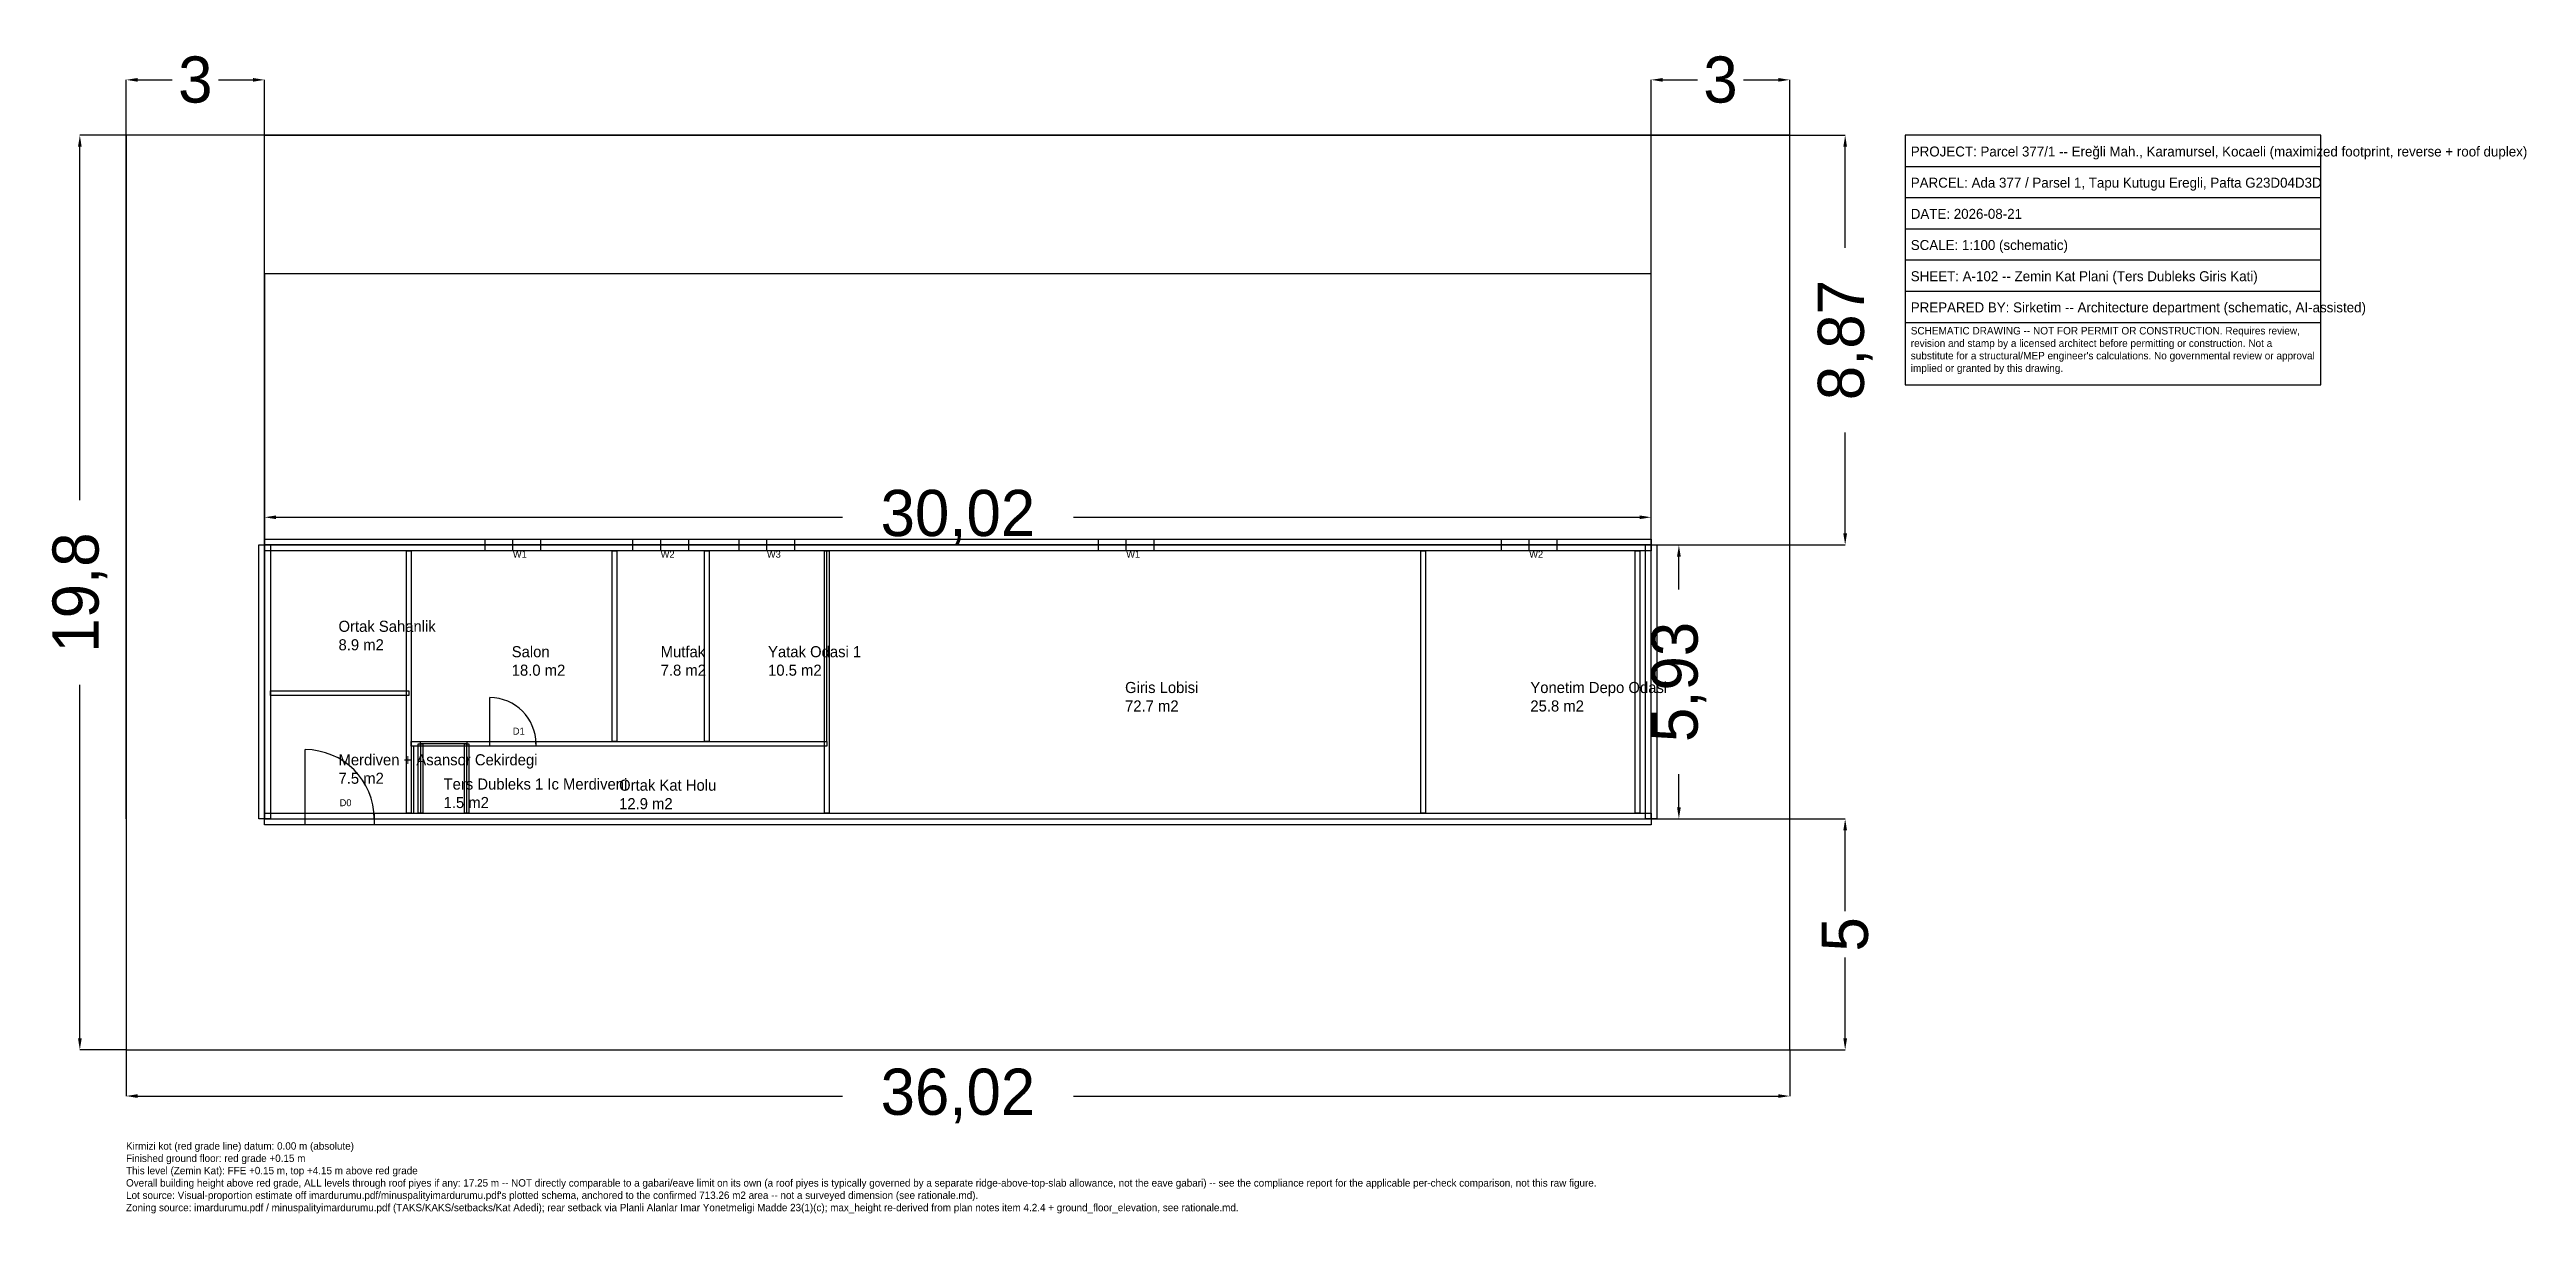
# Model space of a CAD drawing. Header units: metres. Extents: x -1.7 to 52, y -3.5 to 21.7.
import ezdxf

# ---------------------------------------------------------------- set-up
doc = ezdxf.new("R2010")
doc.units = ezdxf.units.M
for name, color, linetype in [('A-ANNO-DIMS', 6, 'Continuous'), ('A-ANNO-NOTE', 7, 'Continuous'), ('A-ANNO-NPLT', 8, 'Continuous'), ('A-ANNO-TTLB', 7, 'Continuous'), ('A-AREA-IDEN', 2, 'Continuous'), ('A-AREA-PLAN', 4, 'Continuous'), ('A-DOOR', 3, 'Continuous'), ('A-GLAZ', 5, 'Continuous'), ('A-WALL', 7, 'Continuous'), ('A-WALL-INTR', 7, 'Continuous'), ('C-PROP', 1, 'Continuous'), ('Z-DATA-NOPLOT', 8, 'Continuous')]:
    doc.layers.add(name, color=color, linetype=linetype)
doc.dimstyles.get("Standard").update_dxf_attribs({"dimtxt": 2.5, "dimasz": 2.5, "dimexe": 1.25, "dimexo": 0.625, "dimtad": 1, "dimtxsty": 'Standard', "dimcen": 2.5, "dimazin": 3, "dimtfac": 1, "dimtmove": 0, "dimatfit": 3, "dimarcsym": 0})

# ---------------------------------------------------------------- blocks, each defined once
blk = doc.blocks.new('_CLOSEDFILLED')
at = {"color": 0, "linetype": 'ByBlock'}
blk.add_solid([(-1, 0.16), (0, 0), (-1, -0.16)], dxfattribs=at)
blk = doc.blocks.new('*D0')
for p, q in [((0, 0), (0, -1)), ((36.02, 0), (36.02, -1)), ((0.25, -1), (15.51, -1)), ((20.51, -1), (35.77, -1))]:
    blk.add_line(p, q)
at = {"layer": 'Defpoints'}
for p in [(0, 0), (36.02, 0), (0, -1)]:
    blk.add_point(p, dxfattribs=at)
at = {"layer": 'A-ANNO-DIMS', "xscale": 0.25, "yscale": 0.25, "rotation": 180}
blk.add_blockref('_CLOSEDFILLED', (0, -1), dxfattribs=at)
at = {"layer": 'A-ANNO-DIMS', "xscale": 0.25, "yscale": 0.25}
blk.add_blockref('_CLOSEDFILLED', (36.02, -1), dxfattribs=at)
at = {"layer": 'A-ANNO-DIMS', "insert": (18.01, -1), "char_height": 1, "attachment_point": 5}
blk.add_mtext('36,02', dxfattribs=at)
blk = doc.blocks.new('*D2')
for p, q in [((0, 19.8), (-1, 19.8)), ((-1, 11.9), (-1, 19.55)), ((-1, 0.25), (-1, 7.9)), ((0, 0), (-1, 0))]:
    blk.add_line(p, q)
at = {"layer": 'Defpoints'}
for p in [(0, 19.8), (-1, 0), (0, 0)]:
    blk.add_point(p, dxfattribs=at)
at = {"layer": 'A-ANNO-DIMS', "xscale": 0.25, "yscale": 0.25}
for p, rotation in [((-1, 19.8), 90), ((-1, 0), 270)]:
    blk.add_blockref('_CLOSEDFILLED', p, dxfattribs=dict(at, rotation=rotation))
at = {"layer": 'A-ANNO-DIMS', "insert": (-1, 9.9), "char_height": 1, "attachment_point": 5, "rotation": 90}
blk.add_mtext('19,8', dxfattribs=at)
blk = doc.blocks.new('*D3')
for p, q in [((3, 10.93), (3, 11.53)), ((3.25, 11.53), (15.51, 11.53)), ((20.51, 11.53), (32.77, 11.53)), ((33.02, 10.93), (33.02, 11.53))]:
    blk.add_line(p, q)
at = {"layer": 'Defpoints'}
for p in [(3, 11.53), (3, 10.93), (33.02, 10.93)]:
    blk.add_point(p, dxfattribs=at)
at = {"layer": 'A-ANNO-DIMS', "xscale": 0.25, "yscale": 0.25, "rotation": 180}
blk.add_blockref('_CLOSEDFILLED', (3, 11.53), dxfattribs=at)
at = {"layer": 'A-ANNO-DIMS', "xscale": 0.25, "yscale": 0.25}
blk.add_blockref('_CLOSEDFILLED', (33.02, 11.53), dxfattribs=at)
at = {"layer": 'A-ANNO-DIMS', "insert": (18.01, 11.53), "char_height": 1, "attachment_point": 5}
blk.add_mtext('30,02', dxfattribs=at)
blk = doc.blocks.new('*D4')
for p, q in [((33.02, 10.93), (33.62, 10.93)), ((33.62, 9.965), (33.62, 10.68)), ((33.62, 5.25), (33.62, 5.965)), ((33.02, 5), (33.62, 5))]:
    blk.add_line(p, q)
at = {"layer": 'Defpoints'}
for p in [(33.02, 10.93), (33.02, 5), (33.62, 5)]:
    blk.add_point(p, dxfattribs=at)
at = {"layer": 'A-ANNO-DIMS', "xscale": 0.25, "yscale": 0.25}
for p, rotation in [((33.62, 10.93), 90), ((33.62, 5), 270)]:
    blk.add_blockref('_CLOSEDFILLED', p, dxfattribs=dict(at, rotation=rotation))
at = {"layer": 'A-ANNO-DIMS', "insert": (33.62, 7.965), "char_height": 1, "attachment_point": 5, "rotation": 90}
blk.add_mtext('5,93', dxfattribs=at)
blk = doc.blocks.new('*D5')
for p, q in [((3, 5), (37.22, 5)), ((37.22, 3), (37.22, 4.75)), ((37.22, 0.25), (37.22, 2)), ((3, 0), (37.22, 0))]:
    blk.add_line(p, q)
at = {"layer": 'Defpoints'}
for p in [(3, 5), (3, 0), (37.22, 0)]:
    blk.add_point(p, dxfattribs=at)
at = {"layer": 'A-ANNO-DIMS', "xscale": 0.25, "yscale": 0.25}
for p, rotation in [((37.22, 5), 90), ((37.22, 0), 270)]:
    blk.add_blockref('_CLOSEDFILLED', p, dxfattribs=dict(at, rotation=rotation))
at = {"layer": 'A-ANNO-DIMS', "insert": (37.22, 2.5), "char_height": 1, "attachment_point": 5, "rotation": 90}
blk.add_mtext('5', dxfattribs=at)
blk = doc.blocks.new('*D6')
for p, q in [((3, 19.8), (37.22, 19.8)), ((37.22, 17.365), (37.22, 19.55)), ((37.22, 11.18), (37.22, 13.365)), ((3, 10.93), (37.22, 10.93))]:
    blk.add_line(p, q)
at = {"layer": 'Defpoints'}
for p in [(3, 19.8), (3, 10.93), (37.22, 10.93)]:
    blk.add_point(p, dxfattribs=at)
at = {"layer": 'A-ANNO-DIMS', "xscale": 0.25, "yscale": 0.25}
for p, rotation in [((37.22, 19.8), 90), ((37.22, 10.93), 270)]:
    blk.add_blockref('_CLOSEDFILLED', p, dxfattribs=dict(at, rotation=rotation))
at = {"layer": 'A-ANNO-DIMS', "insert": (37.22, 15.365), "char_height": 1, "attachment_point": 5, "rotation": 90}
blk.add_mtext('8,87', dxfattribs=at)
blk = doc.blocks.new('*D7')
for p, q in [((0, 5), (0, 21)), ((0.25, 21), (1, 21)), ((2, 21), (2.75, 21)), ((3, 5), (3, 21))]:
    blk.add_line(p, q)
at = {"layer": 'Defpoints'}
for p in [(0, 21), (0, 5), (3, 5)]:
    blk.add_point(p, dxfattribs=at)
at = {"layer": 'A-ANNO-DIMS', "xscale": 0.25, "yscale": 0.25, "rotation": 180}
blk.add_blockref('_CLOSEDFILLED', (0, 21), dxfattribs=at)
at = {"layer": 'A-ANNO-DIMS', "xscale": 0.25, "yscale": 0.25}
blk.add_blockref('_CLOSEDFILLED', (3, 21), dxfattribs=at)
at = {"layer": 'A-ANNO-DIMS', "insert": (1.5, 21), "char_height": 1, "attachment_point": 5}
blk.add_mtext('3', dxfattribs=at)
blk = doc.blocks.new('*D8')
for p, q in [((33.02, 5), (33.02, 21)), ((33.27, 21), (34.02, 21)), ((35.02, 21), (35.77, 21)), ((36.02, 5), (36.02, 21))]:
    blk.add_line(p, q)
at = {"layer": 'Defpoints'}
for p in [(33.02, 21), (33.02, 5), (36.02, 5)]:
    blk.add_point(p, dxfattribs=at)
at = {"layer": 'A-ANNO-DIMS', "xscale": 0.25, "yscale": 0.25, "rotation": 180}
blk.add_blockref('_CLOSEDFILLED', (33.02, 21), dxfattribs=at)
at = {"layer": 'A-ANNO-DIMS', "xscale": 0.25, "yscale": 0.25}
blk.add_blockref('_CLOSEDFILLED', (36.02, 21), dxfattribs=at)
at = {"layer": 'A-ANNO-DIMS', "insert": (34.52, 21), "char_height": 1, "attachment_point": 5}
blk.add_mtext('3', dxfattribs=at)

msp = doc.modelspace()

# ---------------------------------------------------------------- linework, layer by layer
at = {"layer": 'A-ANNO-NPLT'}
msp.add_lwpolyline([(3, 5), (33.02, 5), (33.02, 16.8), (3, 16.8)], close=True, dxfattribs=at)
at = {"layer": 'A-ANNO-TTLB'}
for p, q in [((38.52, 19.125), (47.52, 19.125)), ((38.52, 18.45), (47.52, 18.45)), ((38.52, 17.775), (47.52, 17.775)), ((38.52, 17.1), (47.52, 17.1)), ((38.52, 16.425), (47.52, 16.425)), ((38.52, 15.75), (47.52, 15.75))]:
    msp.add_line(p, q, dxfattribs=at)
msp.add_lwpolyline([(38.52, 14.4), (47.52, 14.4), (47.52, 19.8), (38.52, 19.8)], close=True, dxfattribs=at)
at = {"layer": 'A-AREA-IDEN'}
for points in [[(3.125, 7.775), (6.075, 7.775), (6.075, 10.805), (3.125, 10.805)], [(6.175, 6.675), (10.525, 6.675), (10.525, 10.805), (6.175, 10.805)], [(10.625, 6.675), (12.525, 6.675), (12.525, 10.805), (10.625, 10.805)], [(12.625, 6.675), (15.175, 6.675), (15.175, 10.805), (12.625, 10.805)], [(15.225, 5.125), (28.033, 5.125), (28.033, 10.805), (15.225, 10.805)], [(28.133, 5.125), (32.675, 5.125), (32.675, 10.805), (28.133, 10.805)], [(3.125, 5.125), (6.075, 5.125), (6.075, 7.675), (3.125, 7.675)], [(6.225, 5.125), (15.125, 5.125), (15.125, 6.575), (6.225, 6.575)], [(6.375, 5.125), (7.375, 5.125), (7.375, 6.625), (6.375, 6.625)]]:
    msp.add_lwpolyline(points, close=True, dxfattribs=at)
at = {"layer": 'A-AREA-PLAN'}
msp.add_lwpolyline([(3, 5), (33.02, 5), (33.02, 10.93), (3, 10.93)], close=True, dxfattribs=at)
at = {"layer": 'A-DOOR'}
for p, q in [((7.875, 6.625), (7.875, 7.625)), ((3.875, 5), (3.875, 6.5))]:
    msp.add_line(p, q, dxfattribs=at)
for points in [[(7.875, 6.675), (8.875, 6.675), (8.875, 6.575), (7.875, 6.575)], [(3.875, 5.125), (5.375, 5.125), (5.375, 4.875), (3.875, 4.875)]]:
    msp.add_lwpolyline(points, close=True, dxfattribs=at)
for centre, radius in [((7.875, 6.625), 1), ((3.875, 5), 1.5)]:
    msp.add_arc(centre, radius, 0, 90, dxfattribs=at)
at = {"layer": 'A-GLAZ'}
for p, q in [((8.375, 10.805), (8.375, 11.055)), ((11.575, 10.805), (11.575, 11.055)), ((13.875, 10.805), (13.875, 11.055)), ((21.654, 10.805), (21.654, 11.055)), ((30.379, 10.805), (30.379, 11.055))]:
    msp.add_line(p, q, dxfattribs=at)
for points in [[(8.975, 10.805), (7.775, 10.805), (7.775, 11.055), (8.975, 11.055)], [(12.175, 10.805), (10.975, 10.805), (10.975, 11.055), (12.175, 11.055)], [(14.475, 10.805), (13.275, 10.805), (13.275, 11.055), (14.475, 11.055)], [(22.254, 10.805), (21.054, 10.805), (21.054, 11.055), (22.254, 11.055)], [(30.979, 10.805), (29.779, 10.805), (29.779, 11.055), (30.979, 11.055)]]:
    msp.add_lwpolyline(points, close=True, dxfattribs=at)
at = {"layer": 'A-WALL'}
for points in [[(3.125, 10.93), (3.125, 5), (2.875, 5), (2.875, 10.93)], [(33.02, 10.805), (3, 10.805), (3, 11.055), (33.02, 11.055)], [(32.895, 5), (32.895, 10.93), (33.145, 10.93), (33.145, 5)], [(3, 5.125), (33.02, 5.125), (33.02, 4.875), (3, 4.875)]]:
    msp.add_lwpolyline(points, close=True, dxfattribs=at)
at = {"layer": 'A-WALL-INTR'}
for points in [[(6.075, 5.125), (6.075, 10.805), (6.175, 10.805), (6.175, 5.125)], [(10.525, 6.675), (10.525, 10.805), (10.625, 10.805), (10.625, 6.675)], [(12.525, 6.675), (12.525, 10.805), (12.625, 10.805), (12.625, 6.675)], [(15.125, 5.125), (15.125, 10.805), (15.225, 10.805), (15.225, 5.125)], [(28.033, 5.125), (28.033, 10.805), (28.133, 10.805), (28.133, 5.125)], [(32.675, 5.125), (32.675, 10.805), (32.775, 10.805), (32.775, 5.125)], [(3.125, 7.775), (6.125, 7.775), (6.125, 7.675), (3.125, 7.675)], [(6.175, 6.675), (15.175, 6.675), (15.175, 6.575), (6.175, 6.575)], [(6.325, 5.125), (6.325, 6.625), (6.425, 6.625), (6.425, 5.125)], [(6.375, 6.675), (7.375, 6.675), (7.375, 6.575), (6.375, 6.575)], [(7.325, 5.125), (7.325, 6.625), (7.425, 6.625), (7.425, 5.125)]]:
    msp.add_lwpolyline(points, close=True, dxfattribs=at)
at = {"layer": 'C-PROP'}
msp.add_lwpolyline([(0, 0), (36.02, 0), (36.02, 19.8), (0, 19.8)], close=True, dxfattribs=at)
at = {"layer": 'Z-DATA-NOPLOT'}
msp.add_point((0, 0), dxfattribs=at)

# ---------------------------------------------------------------- texts
at = {"layer": 'A-ANNO-NOTE', "insert": (0, -2), "char_height": 0.16, "attachment_point": 1}
msp.add_mtext("Kirmizi kot (red grade line) datum: 0.00 m (absolute)\\PFinished ground floor: red grade +0.15 m\\PThis level (Zemin Kat): FFE +0.15 m, top +4.15 m above red grade\\POverall building height above red grade, ALL levels through roof piyes if any: 17.25 m -- NOT directly comparable to a gabari/eave limit on its own (a roof piyes is typically governed by a separate ridge-above-top-slab allowance, not the eave gabari) -- see the compliance report for the applicable per-check comparison, not this raw figure.\\PLot source: Visual-proportion estimate off imardurumu.pdf/minuspalityimardurumu.pdf's plotted schema, anchored to the confirmed 713.26 m2 area -- not a surveyed dimension (see rationale.md).\\PZoning source: imardurumu.pdf / minuspalityimardurumu.pdf (TAKS/KAKS/setbacks/Kat Adedi); rear setback via Planli Alanlar Imar Yonetmeligi Madde 23(1)(c); max_height re-derived from plan notes item 4.2.4 + ground_floor_elevation, see rationale.md.", dxfattribs=at)
at = {"layer": 'A-ANNO-TTLB'}
for s, p in [('PROJECT: Parcel 377/1 -- Ereğli Mah., Karamursel, Kocaeli (maximized footprint, reverse + roof duplex)', (38.64, 19.341)), ('PARCEL: Ada 377 / Parsel 1, Tapu Kutugu Eregli, Pafta G23D04D3D', (38.64, 18.666)), ('DATE: 2026-08-21', (38.64, 17.991)), ('SCALE: 1:100 (schematic)', (38.64, 17.316)), ('SHEET: A-102 -- Zemin Kat Plani (Ters Dubleks Giris Kati)', (38.64, 16.641)), ('PREPARED BY: Sirketim -- Architecture department (schematic, AI-assisted)', (38.64, 15.966))]:
    msp.add_text(s, height=0.216, dxfattribs=at).set_placement(p)
at = {"layer": 'A-ANNO-TTLB', "insert": (38.64, 15.65), "char_height": 0.162, "width": 8.76, "attachment_point": 1}
msp.add_mtext("SCHEMATIC DRAWING -- NOT FOR PERMIT OR CONSTRUCTION. Requires review, revision and stamp by a licensed architect before permitting or construction. Not a substitute for a structural/MEP engineer's calculations. No governmental review or approval implied or granted by this drawing.", dxfattribs=at)
at = {"layer": 'A-AREA-IDEN', "char_height": 0.24, "attachment_point": 1}
for s, insert in [('Ortak Sahanlik\\P8.9 m2', (4.6, 9.29)), ('Salon\\P18.0 m2', (8.35, 8.74)), ('Mutfak\\P7.8 m2', (11.575, 8.74)), ('Yatak Odasi 1\\P10.5 m2', (13.9, 8.74)), ('Giris Lobisi\\P72.7 m2', (21.629, 7.965)), ('Yonetim Depo Odasi\\P25.8 m2', (30.404, 7.965)), ('Merdiven + Asansor Cekirdegi\\P7.5 m2', (4.6, 6.4)), ('Ters Dubleks 1 Ic Merdiveni\\P1.5 m2', (6.875, 5.875)), ('Ortak Kat Holu\\P12.9 m2', (10.675, 5.85))]:
    msp.add_mtext(s, dxfattribs=dict(at, insert=insert))
at = {"layer": 'A-DOOR'}
for s, p in [('D1', (8.375, 6.825)), ('D0', (4.625, 5.275))]:
    msp.add_text(s, height=0.15, dxfattribs=at).set_placement(p)
at = {"layer": 'A-GLAZ'}
for s, p in [('W1', (8.375, 10.655)), ('W2', (11.575, 10.655)), ('W3', (13.875, 10.655)), ('W1', (21.654, 10.655)), ('W2', (30.379, 10.655))]:
    msp.add_text(s, height=0.15, dxfattribs=at).set_placement(p)

# ---------------------------------------------------------------- dimensions: what is measured, and where the dimension line sits
at = {"layer": 'A-ANNO-DIMS'}
for base, p1, p2, picture, middle in [((0, 21), (0, 5), (3, 5), '*D7', (1.5, 21)), ((33.02, 21), (33.02, 5), (36.02, 5), '*D8', (34.52, 21)), ((3, 11.53), (3, 10.93), (33.02, 10.93), '*D3', (18.01, 11.53)), ((0, -1), (0, 0), (36.02, 0), '*D0', (18.01, -1))]:
    dim = msp.add_linear_dim(base=base, p1=p1, p2=p2, dimstyle='Standard', dxfattribs=at)
    dim.commit()
    dim.dimension.update_dxf_attribs({"geometry": picture, "text_midpoint": middle})
for base, p1, p2, picture, middle in [((-1, 0), (0, 0), (0, 19.8), '*D2', (-1, 9.9)), ((37.22, 10.93), (3, 10.93), (3, 19.8), '*D6', (37.22, 15.365)), ((33.62, 5), (33.02, 5), (33.02, 10.93), '*D4', (33.62, 7.965)), ((37.22, 0), (3, 0), (3, 5), '*D5', (37.22, 2.5))]:
    dim = msp.add_linear_dim(base=base, p1=p1, p2=p2, angle=90, dimstyle='Standard', dxfattribs=at)
    dim.commit()
    dim.dimension.update_dxf_attribs({"geometry": picture, "text_midpoint": middle})

doc.saveas('drawing.dxf')
